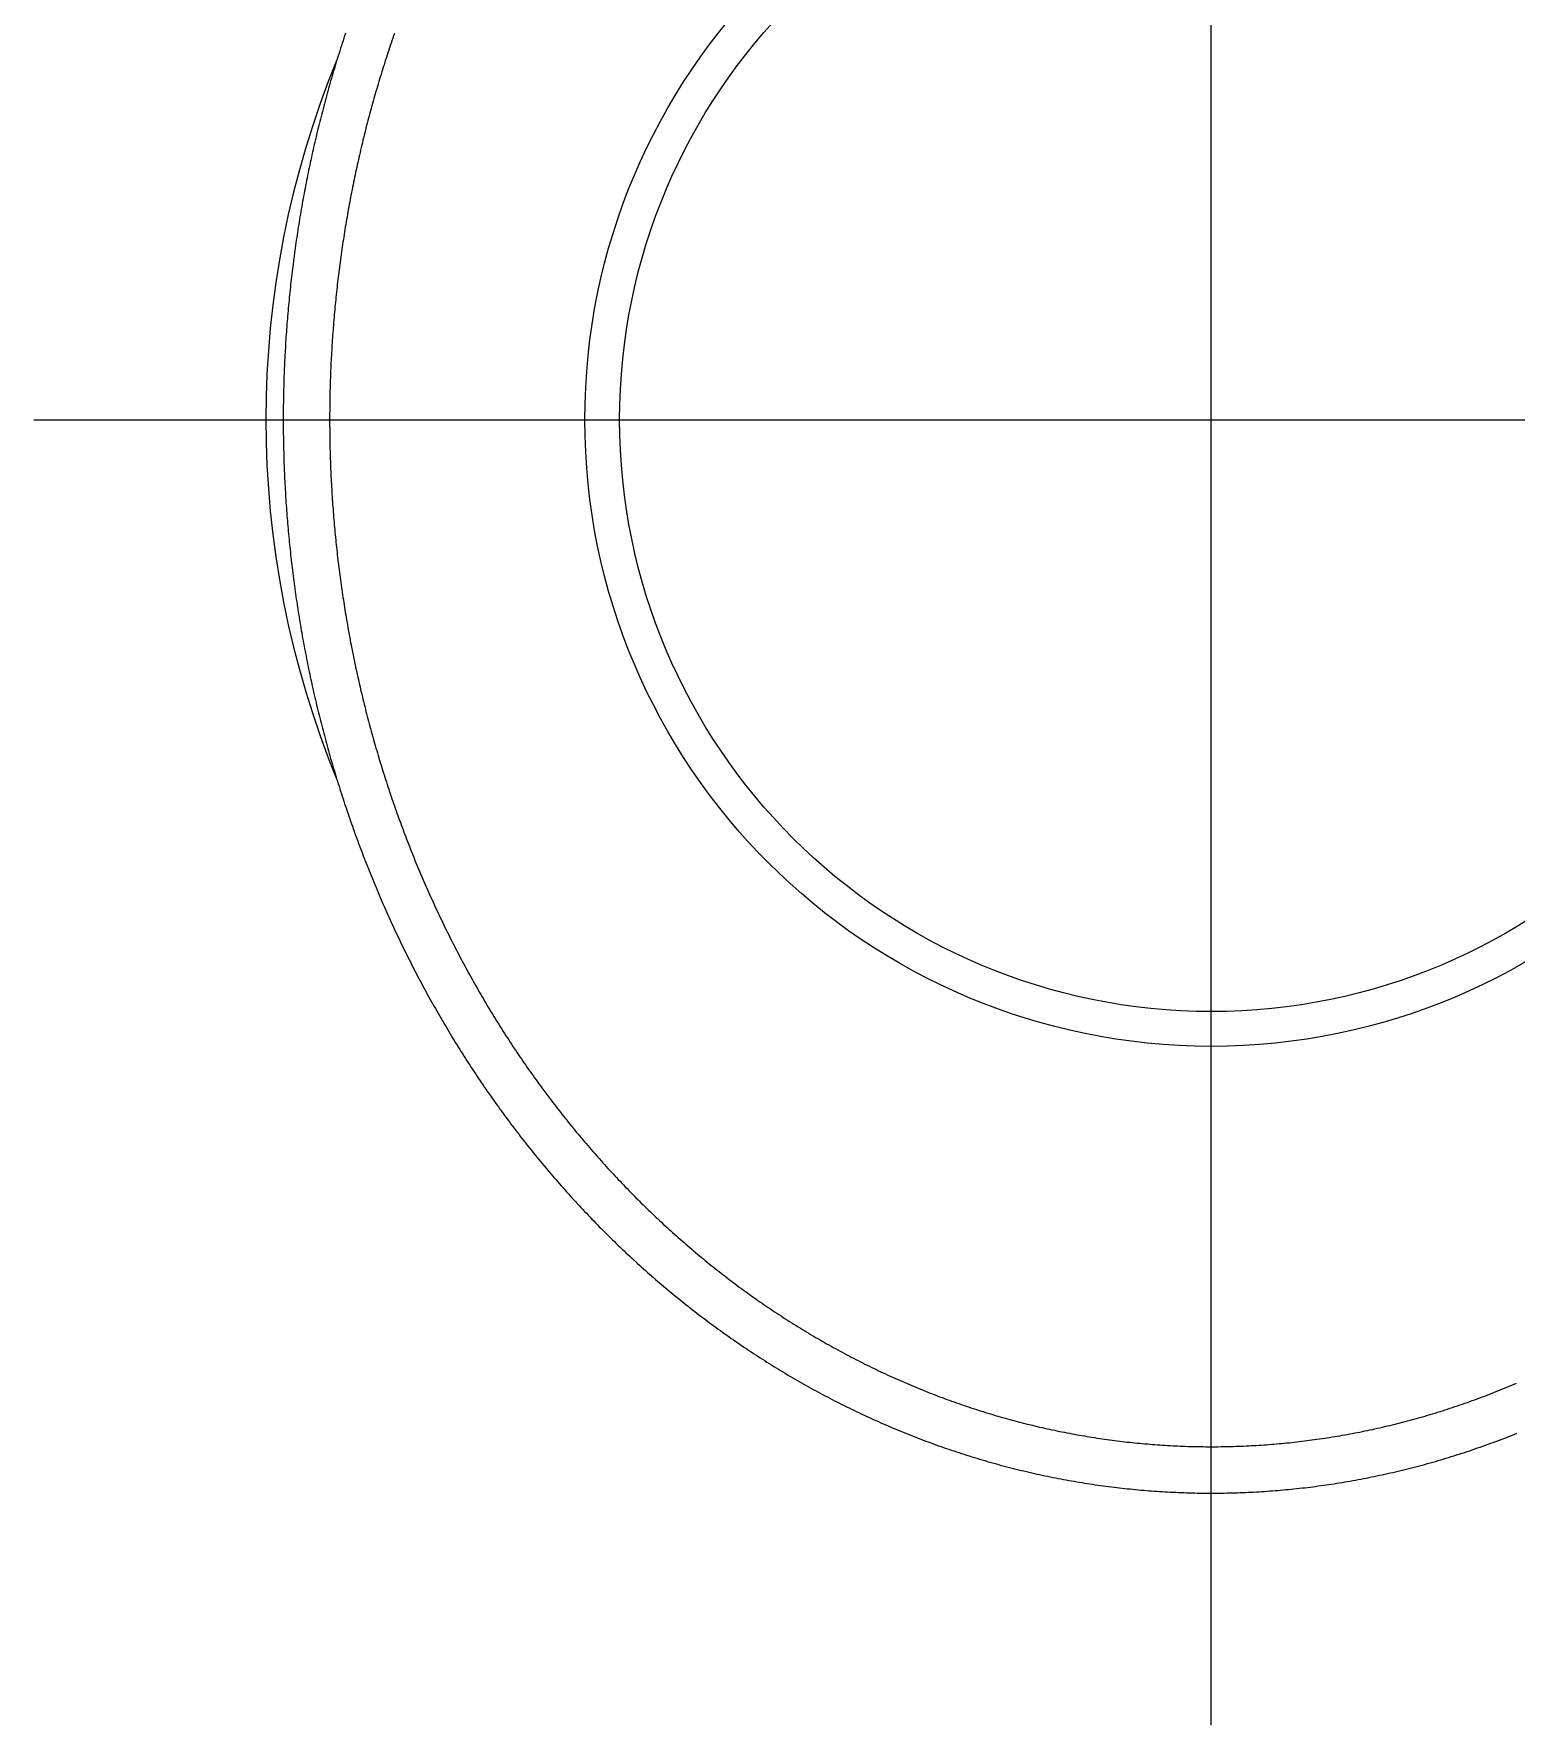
# Model space of a CAD drawing. Extents: x -34 to 19, y -49 to 62.
# Drawn here: x -18.65 to -5.87, y 37.21 to 51.78 of the extents above; entities that cross this region are included whole.
import ezdxf

# ---------------------------------------------------------------- set-up
doc = ezdxf.new("R2010")
doc.units = 0
doc.linetypes.add('CENTER', pattern=[50.8, 31.75, -6.35, 6.35, -6.35])
doc.layers.get('0').update_dxf_attribs({"linetype": 'CONTINUOUS'})
doc.layers.add('CENTER', color=1, linetype='CENTER')

msp = doc.modelspace()

# ---------------------------------------------------------------- linework, layer by layer
at = {"color": 7}
for points in [[(-15.9633, 51.7902, 0), (-15.9705, 51.7686, 0), (-15.9776, 51.7471, 0), (-15.9847, 51.7255, 0), (-15.9917, 51.704, 0), (-15.9987, 51.6824, 0), (-16.0056, 51.6608, 0), (-16.0125, 51.6391, 0), (-16.0193, 51.6175, 0), (-16.0261, 51.5959, 0), (-16.0328, 51.5742, 0), (-16.0395, 51.5525, 0), (-16.0461, 51.5308, 0), (-16.0527, 51.5091, 0), (-16.0592, 51.4874, 0), (-16.0657, 51.4657, 0), (-16.0721, 51.4439, 0), (-16.0785, 51.4222, 0), (-16.0849, 51.4004, 0), (-16.0912, 51.3786, 0), (-16.0974, 51.3568, 0), (-16.1036, 51.335, 0), (-16.1098, 51.3132, 0), (-16.1159, 51.2913, 0), (-16.1219, 51.2695, 0), (-16.1279, 51.2476, 0), (-16.1339, 51.2257, 0), (-16.1398, 51.2038, 0), (-16.1456, 51.1819, 0), (-16.1514, 51.16, 0), (-16.1572, 51.1381, 0), (-16.1629, 51.1162, 0), (-16.1686, 51.0942, 0), (-16.1742, 51.0723, 0), (-16.1798, 51.0503, 0), (-16.1853, 51.0283, 0), (-16.1908, 51.0063, 0), (-16.1962, 50.9843, 0), (-16.2016, 50.9623, 0), (-16.2069, 50.9402, 0), (-16.2122, 50.9182, 0), (-16.2174, 50.8961, 0), (-16.2226, 50.8741, 0), (-16.2277, 50.852, 0), (-16.2328, 50.8299, 0), (-16.2379, 50.8078, 0), (-16.2429, 50.7857, 0), (-16.2478, 50.7636, 0), (-16.2527, 50.7415, 0), (-16.2576, 50.7193, 0), (-16.2624, 50.6972, 0), (-16.2671, 50.675, 0), (-16.2718, 50.6528, 0), (-16.2765, 50.6307, 0), (-16.2811, 50.6085, 0), (-16.2857, 50.5863, 0), (-16.2902, 50.5641, 0), (-16.2946, 50.5418, 0), (-16.299, 50.5196, 0), (-16.3034, 50.4974, 0), (-16.3077, 50.4751, 0), (-16.312, 50.4529, 0), (-16.3162, 50.4306, 0), (-16.3204, 50.4083, 0), (-16.3245, 50.3861, 0), (-16.3286, 50.3638, 0), (-16.3326, 50.3415, 0), (-16.3366, 50.3192, 0), (-16.3406, 50.2968, 0), (-16.3445, 50.2745, 0), (-16.3483, 50.2522, 0), (-16.3521, 50.2299, 0), (-16.3558, 50.2075, 0), (-16.3595, 50.1851, 0), (-16.3632, 50.1628, 0), (-16.3668, 50.1404, 0), (-16.3703, 50.118, 0), (-16.3738, 50.0956, 0), (-16.3773, 50.0733, 0), (-16.3807, 50.0509, 0), (-16.3841, 50.0284, 0), (-16.3874, 50.006, 0), (-16.3906, 49.9836, 0), (-16.3939, 49.9612, 0), (-16.397, 49.9387, 0), (-16.4001, 49.9163, 0), (-16.4032, 49.8938, 0), (-16.4062, 49.8714, 0), (-16.4092, 49.8489, 0), (-16.4121, 49.8265, 0), (-16.415, 49.804, 0), (-16.4179, 49.7815, 0), (-16.4206, 49.759, 0), (-16.4234, 49.7365, 0), (-16.4261, 49.714, 0), (-16.4287, 49.6915, 0), (-16.4313, 49.669, 0), (-16.4338, 49.6465, 0), (-16.4363, 49.624, 0), (-16.4388, 49.6014, 0), (-16.4412, 49.5789, 0), (-16.4435, 49.5564, 0), (-16.4458, 49.5338, 0), (-16.4481, 49.5113, 0), (-16.4503, 49.4887, 0), (-16.4525, 49.4662, 0), (-16.4546, 49.4436, 0), (-16.4566, 49.4211, 0), (-16.4587, 49.3985, 0), (-16.4606, 49.3759, 0), (-16.4626, 49.3533, 0), (-16.4644, 49.3308, 0), (-16.4662, 49.3082, 0), (-16.468, 49.2856, 0), (-16.4698, 49.263, 0), (-16.4714, 49.2404, 0), (-16.4731, 49.2178, 0), (-16.4746, 49.1952, 0), (-16.4762, 49.1726, 0), (-16.4777, 49.15, 0), (-16.4791, 49.1274, 0), (-16.4805, 49.1047, 0), (-16.4818, 49.0821, 0), (-16.4831, 49.0595, 0), (-16.4844, 49.0369, 0), (-16.4856, 49.0143, 0), (-16.4867, 48.9916, 0), (-16.4878, 48.969, 0), (-16.4889, 48.9464, 0), (-16.4899, 48.9237, 0), (-16.4909, 48.9011, 0), (-16.4918, 48.8784, 0), (-16.4926, 48.8558, 0), (-16.4935, 48.8332, 0), (-16.4942, 48.8105, 0), (-16.495, 48.7879, 0), (-16.4956, 48.7652, 0), (-16.4962, 48.7426, 0), (-16.4968, 48.7199, 0), (-16.4974, 48.6973, 0), (-16.4978, 48.6746, 0), (-16.4983, 48.652, 0), (-16.4986, 48.6293, 0), (-16.499, 48.6066, 0), (-16.4993, 48.584, 0), (-16.4995, 48.5613, 0), (-16.4997, 48.5387, 0), (-16.4999, 48.516, 0), (-16.4999, 48.4934, 0), (-16.5, 48.4707, 0), (-16.5, 48.448, 0), (-16.4999, 48.4254, 0), (-16.4998, 48.4027, 0), (-16.4997, 48.3801, 0), (-16.4995, 48.3574, 0), (-16.4993, 48.3347, 0), (-16.499, 48.3121, 0), (-16.4986, 48.2894, 0), (-16.4983, 48.2668, 0), (-16.4978, 48.2441, 0), (-16.4974, 48.2215, 0), (-16.4968, 48.1988, 0), (-16.4962, 48.1762, 0), (-16.4956, 48.1535, 0), (-16.495, 48.1309, 0), (-16.4942, 48.1082, 0), (-16.4935, 48.0856, 0), (-16.4926, 48.0629, 0), (-16.4918, 48.0403, 0), (-16.4909, 48.0176, 0), (-16.4899, 47.995, 0), (-16.4889, 47.9724, 0), (-16.4878, 47.9497, 0), (-16.4867, 47.9271, 0), (-16.4856, 47.9045, 0), (-16.4844, 47.8818, 0), (-16.4831, 47.8592, 0), (-16.4818, 47.8366, 0), (-16.4805, 47.814, 0), (-16.4791, 47.7914, 0), (-16.4777, 47.7687, 0), (-16.4762, 47.7461, 0), (-16.4746, 47.7235, 0), (-16.4731, 47.7009, 0), (-16.4714, 47.6783, 0), (-16.4698, 47.6557, 0), (-16.468, 47.6331, 0), (-16.4662, 47.6106, 0), (-16.4644, 47.588, 0), (-16.4626, 47.5654, 0), (-16.4606, 47.5428, 0), (-16.4587, 47.5202, 0), (-16.4566, 47.4977, 0), (-16.4546, 47.4751, 0), (-16.4525, 47.4525, 0), (-16.4503, 47.43, 0), (-16.4481, 47.4074, 0), (-16.4458, 47.3849, 0), (-16.4435, 47.3623, 0), (-16.4412, 47.3398, 0), (-16.4388, 47.3173, 0), (-16.4363, 47.2948, 0), (-16.4338, 47.2722, 0), (-16.4313, 47.2497, 0), (-16.4287, 47.2272, 0), (-16.4261, 47.2047, 0), (-16.4234, 47.1822, 0), (-16.4206, 47.1597, 0), (-16.4179, 47.1372, 0), (-16.415, 47.1147, 0), (-16.4121, 47.0923, 0), (-16.4092, 47.0698, 0), (-16.4062, 47.0473, 0), (-16.4032, 47.0249, 0), (-16.4001, 47.0024, 0), (-16.397, 46.98, 0), (-16.3939, 46.9576, 0), (-16.3906, 46.9351, 0), (-16.3874, 46.9127, 0), (-16.3841, 46.8903, 0), (-16.3807, 46.8679, 0), (-16.3773, 46.8455, 0), (-16.3738, 46.8231, 0), (-16.3703, 46.8007, 0), (-16.3668, 46.7783, 0), (-16.3632, 46.7559, 0), (-16.3595, 46.7336, 0), (-16.3558, 46.7112, 0), (-16.3521, 46.6889, 0), (-16.3483, 46.6665, 0), (-16.3445, 46.6442, 0), (-16.3406, 46.6219, 0), (-16.3366, 46.5996, 0), (-16.3326, 46.5773, 0), (-16.3286, 46.555, 0), (-16.3245, 46.5327, 0), (-16.3204, 46.5104, 0), (-16.3162, 46.4881, 0), (-16.312, 46.4658, 0), (-16.3077, 46.4436, 0), (-16.3034, 46.4213, 0), (-16.299, 46.3991, 0), (-16.2946, 46.3769, 0), (-16.2902, 46.3547, 0), (-16.2856, 46.3325, 0), (-16.2811, 46.3103, 0), (-16.2765, 46.2881, 0), (-16.2718, 46.2659, 0), (-16.2671, 46.2437, 0), (-16.2624, 46.2216, 0), (-16.2576, 46.1994, 0), (-16.2527, 46.1773, 0), (-16.2478, 46.1551, 0), (-16.2429, 46.133, 0), (-16.2379, 46.1109, 0), (-16.2328, 46.0888, 0), (-16.2277, 46.0667, 0), (-16.2226, 46.0447, 0), (-16.2174, 46.0226, 0), (-16.2122, 46.0005, 0), (-16.2069, 45.9785, 0), (-16.2016, 45.9565, 0), (-16.1962, 45.9344, 0), (-16.1908, 45.9124, 0), (-16.1853, 45.8904, 0), (-16.1798, 45.8684, 0), (-16.1742, 45.8465, 0), (-16.1686, 45.8245, 0), (-16.1629, 45.8026, 0), (-16.1572, 45.7806, 0), (-16.1514, 45.7587, 0), (-16.1456, 45.7368, 0), (-16.1398, 45.7149, 0), (-16.1339, 45.693, 0), (-16.1279, 45.6711, 0), (-16.1219, 45.6492, 0), (-16.1159, 45.6274, 0), (-16.1098, 45.6056, 0), (-16.1036, 45.5837, 0), (-16.0974, 45.5619, 0), (-16.0912, 45.5401, 0), (-16.0849, 45.5183, 0), (-16.0785, 45.4966, 0), (-16.0721, 45.4748, 0), (-16.0657, 45.4531, 0), (-16.0592, 45.4313, 0), (-16.0527, 45.4096, 0), (-16.0461, 45.3879, 0), (-16.0395, 45.3662, 0), (-16.0328, 45.3445, 0), (-16.0261, 45.3229, 0), (-16.0193, 45.3012, 0), (-16.0125, 45.2796, 0), (-16.0056, 45.258, 0), (-15.9987, 45.2364, 0), (-15.9917, 45.2148, 0), (-15.9847, 45.1932, 0), (-15.9776, 45.1716, 0), (-15.9705, 45.1501, 0), (-15.9633, 45.1286, 0), (-15.9561, 45.107, 0), (-15.9489, 45.0855, 0), (-15.9416, 45.0641, 0), (-15.9342, 45.0426, 0), (-15.9268, 45.0211, 0), (-15.9194, 44.9997, 0), (-15.9119, 44.9783, 0), (-15.9043, 44.9569, 0), (-15.8967, 44.9355, 0), (-15.8891, 44.9141, 0), (-15.8814, 44.8927, 0), (-15.8736, 44.8714, 0), (-15.8659, 44.8501, 0), (-15.858, 44.8287, 0), (-15.8501, 44.8074, 0), (-15.8422, 44.7862, 0), (-15.8342, 44.7649, 0), (-15.8262, 44.7437, 0), (-15.8181, 44.7224, 0), (-15.81, 44.7012, 0), (-15.8018, 44.68, 0), (-15.7936, 44.6588, 0), (-15.7853, 44.6377, 0), (-15.777, 44.6165, 0), (-15.7686, 44.5954, 0), (-15.7602, 44.5743, 0), (-15.7517, 44.5532, 0), (-15.7432, 44.5321, 0), (-15.7346, 44.5111, 0), (-15.726, 44.4901, 0), (-15.7173, 44.469, 0), (-15.7086, 44.448, 0), (-15.6999, 44.427, 0), (-15.6911, 44.4061, 0), (-15.6822, 44.3851, 0), (-15.6733, 44.3642, 0), (-15.6643, 44.3433, 0), (-15.6553, 44.3224, 0), (-15.6463, 44.3016, 0), (-15.6372, 44.2807, 0), (-15.628, 44.2599, 0), (-15.6188, 44.2391, 0), (-15.6096, 44.2183, 0), (-15.6003, 44.1975, 0), (-15.5909, 44.1768, 0), (-15.5815, 44.156, 0), (-15.5721, 44.1353, 0), (-15.5626, 44.1146, 0), (-15.5531, 44.094, 0), (-15.5435, 44.0733, 0), (-15.5338, 44.0527, 0), (-15.5242, 44.0321, 0), (-15.5144, 44.0115, 0), (-15.5046, 43.9909, 0), (-15.4948, 43.9704, 0), (-15.4849, 43.9498, 0), (-15.475, 43.9293, 0), (-15.465, 43.9089, 0), (-15.455, 43.8884, 0), (-15.4449, 43.868, 0), (-15.4348, 43.8475, 0), (-15.4246, 43.8272, 0), (-15.4144, 43.8068, 0), (-15.4041, 43.7864, 0), (-15.3938, 43.7661, 0), (-15.3834, 43.7458, 0), (-15.373, 43.7255, 0), (-15.3625, 43.7053, 0), (-15.352, 43.685, 0), (-15.3414, 43.6648, 0), (-15.3308, 43.6446, 0), (-15.3202, 43.6244, 0), (-15.3095, 43.6043, 0), (-15.2987, 43.5842, 0), (-15.2879, 43.5641, 0), (-15.277, 43.544, 0), (-15.2661, 43.524, 0), (-15.2552, 43.5039, 0), (-15.2441, 43.4839, 0), (-15.2331, 43.464, 0), (-15.222, 43.444, 0), (-15.2108, 43.4241, 0), (-15.1996, 43.4042, 0), (-15.1884, 43.3843, 0), (-15.1771, 43.3644, 0), (-15.1657, 43.3446, 0), (-15.1543, 43.3248, 0), (-15.1429, 43.305, 0), (-15.1314, 43.2853, 0), (-15.1198, 43.2656, 0), (-15.1083, 43.2459, 0), (-15.0966, 43.2262, 0), (-15.0849, 43.2065, 0), (-15.0732, 43.1869, 0), (-15.0614, 43.1673, 0), (-15.0496, 43.1478, 0), (-15.0377, 43.1282, 0), (-15.0258, 43.1087, 0), (-15.0138, 43.0893, 0), (-15.0017, 43.0698, 0), (-14.9897, 43.0504, 0), (-14.9776, 43.031, 0), (-14.9654, 43.0116, 0), (-14.9532, 42.9923, 0), (-14.9409, 42.973, 0), (-14.9286, 42.9537, 0), (-14.9162, 42.9345, 0), (-14.9038, 42.9153, 0), (-14.8913, 42.8961, 0), (-14.8788, 42.8769, 0), (-14.8663, 42.8578, 0), (-14.8537, 42.8387, 0), (-14.841, 42.8196, 0), (-14.8283, 42.8006, 0), (-14.8156, 42.7816, 0), (-14.8028, 42.7626, 0), (-14.79, 42.7437, 0), (-14.7771, 42.7248, 0), (-14.7641, 42.7059, 0), (-14.7511, 42.6871, 0), (-14.7381, 42.6682, 0), (-14.725, 42.6495, 0), (-14.7119, 42.6307, 0), (-14.6987, 42.612, 0), (-14.6855, 42.5933, 0), (-14.6723, 42.5746, 0), (-14.6589, 42.556, 0), (-14.6456, 42.5374, 0), (-14.6322, 42.5189, 0), (-14.6187, 42.5004, 0), (-14.6052, 42.4819, 0), (-14.5917, 42.4634, 0), (-14.5781, 42.445, 0), (-14.5644, 42.4266, 0), (-14.5507, 42.4083, 0), (-14.537, 42.39, 0), (-14.5232, 42.3717, 0), (-14.5094, 42.3534, 0), (-14.4955, 42.3352, 0), (-14.4816, 42.317, 0), (-14.4676, 42.2989, 0), (-14.4536, 42.2808, 0), (-14.4396, 42.2627, 0), (-14.4254, 42.2447, 0), (-14.4113, 42.2267, 0), (-14.3971, 42.2087, 0), (-14.3828, 42.1908, 0), (-14.3685, 42.1729, 0), (-14.3542, 42.1551, 0), (-14.3398, 42.1373, 0), (-14.3254, 42.1195, 0), (-14.3109, 42.1017, 0), (-14.2964, 42.084, 0), (-14.2818, 42.0664, 0), (-14.2672, 42.0487, 0), (-14.2525, 42.0312, 0), (-14.2378, 42.0136, 0), (-14.2231, 41.9961, 0), (-14.2083, 41.9786, 0), (-14.1934, 41.9612, 0), (-14.1785, 41.9438, 0), (-14.1636, 41.9264, 0), (-14.1486, 41.9091, 0), (-14.1336, 41.8918, 0), (-14.1185, 41.8746, 0), (-14.1034, 41.8574, 0), (-14.0882, 41.8402, 0), (-14.073, 41.8231, 0), (-14.0577, 41.806, 0), (-14.0424, 41.789, 0), (-14.0271, 41.772, 0), (-14.0117, 41.755, 0), (-13.9963, 41.7381, 0), (-13.9808, 41.7212, 0), (-13.9653, 41.7044, 0), (-13.9497, 41.6876, 0), (-13.9341, 41.6708, 0), (-13.9184, 41.6541, 0), (-13.9027, 41.6374, 0), (-13.887, 41.6208, 0), (-13.8712, 41.6042, 0), (-13.8553, 41.5876, 0), (-13.8394, 41.5711, 0), (-13.8235, 41.5547, 0), (-13.8075, 41.5382, 0), (-13.7915, 41.5219, 0), (-13.7754, 41.5055, 0), (-13.7593, 41.4892, 0), (-13.7432, 41.473, 0), (-13.727, 41.4568, 0), (-13.7107, 41.4406, 0), (-13.6945, 41.4245, 0), (-13.6781, 41.4084, 0), (-13.6618, 41.3924, 0), (-13.6453, 41.3764, 0), (-13.6289, 41.3605, 0), (-13.6124, 41.3446, 0), (-13.5958, 41.3287, 0), (-13.5792, 41.3129, 0), (-13.5626, 41.2971, 0), (-13.5459, 41.2814, 0), (-13.5292, 41.2657, 0), (-13.5124, 41.2501, 0), (-13.4956, 41.2345, 0), (-13.4787, 41.219, 0), (-13.4618, 41.2035, 0), (-13.4449, 41.188, 0), (-13.4279, 41.1726, 0), (-13.4109, 41.1573, 0), (-13.3938, 41.142, 0), (-13.3767, 41.1267, 0), (-13.3595, 41.1115, 0), (-13.3423, 41.0963, 0), (-13.3251, 41.0812, 0), (-13.3078, 41.0661, 0), (-13.2904, 41.0511, 0), (-13.2731, 41.0361, 0), (-13.2556, 41.0212, 0), (-13.2382, 41.0063, 0), (-13.2207, 40.9915, 0), (-13.2031, 40.9767, 0), (-13.1855, 40.9619, 0), (-13.1679, 40.9472, 0), (-13.1502, 40.9326, 0), (-13.1325, 40.918, 0), (-13.1147, 40.9035, 0), (-13.0969, 40.889, 0), (-13.0791, 40.8745, 0), (-13.0612, 40.8601, 0), (-13.0433, 40.8458, 0), (-13.0253, 40.8315, 0), (-13.0072, 40.8172, 0), (-12.9892, 40.803, 0), (-12.9711, 40.7888, 0), (-12.9529, 40.7747, 0), (-12.9347, 40.7607, 0), (-12.9165, 40.7467, 0), (-12.8982, 40.7327, 0), (-12.8799, 40.7188, 0), (-12.8615, 40.705, 0), (-12.8431, 40.6912, 0), (-12.8246, 40.6774, 0), (-12.8061, 40.6637, 0), (-12.7876, 40.6501, 0), (-12.769, 40.6365, 0), (-12.7504, 40.6229, 0), (-12.7318, 40.6095, 0), (-12.713, 40.596, 0), (-12.6943, 40.5826, 0), (-12.6755, 40.5693, 0), (-12.6567, 40.556, 0), (-12.6378, 40.5428, 0), (-12.6189, 40.5296, 0), (-12.6, 40.5165, 0), (-12.581, 40.5034, 0), (-12.5619, 40.4904, 0), (-12.5428, 40.4775, 0), (-12.5237, 40.4646, 0), (-12.5046, 40.4517, 0), (-12.4854, 40.4389, 0), (-12.4661, 40.4262, 0), (-12.4469, 40.4135, 0), (-12.4275, 40.4009, 0), (-12.4082, 40.3883, 0), (-12.3888, 40.3758, 0), (-12.3693, 40.3633, 0), (-12.3499, 40.3509, 0), (-12.3303, 40.3385, 0), (-12.3108, 40.3263, 0), (-12.2912, 40.314, 0), (-12.2715, 40.3018, 0), (-12.2519, 40.2897, 0), (-12.2321, 40.2776, 0), (-12.2124, 40.2656, 0), (-12.1926, 40.2537, 0), (-12.1728, 40.2418, 0), (-12.1529, 40.23, 0), (-12.133, 40.2182, 0), (-12.113, 40.2065, 0), (-12.093, 40.1948, 0), (-12.073, 40.1832, 0), (-12.0529, 40.1717, 0), (-12.0328, 40.1602, 0), (-12.0127, 40.1487, 0), (-11.9925, 40.1374, 0), (-11.9723, 40.1261, 0), (-11.952, 40.1148, 0), (-11.9317, 40.1036, 0), (-11.9114, 40.0925, 0), (-11.891, 40.0814, 0), (-11.8706, 40.0704, 0), (-11.8501, 40.0595, 0), (-11.8296, 40.0486, 0), (-11.8091, 40.0378, 0), (-11.7886, 40.027, 0), (-11.768, 40.0163, 0), (-11.7473, 40.0057, 0), (-11.7267, 39.9951, 0), (-11.706, 39.9846, 0), (-11.6852, 39.9742, 0), (-11.6645, 39.9638, 0), (-11.6437, 39.9535, 0), (-11.6228, 39.9432, 0), (-11.6019, 39.933, 0), (-11.581, 39.9229, 0), (-11.5601, 39.9129, 0), (-11.5391, 39.9029, 0), (-11.5181, 39.8929, 0), (-11.4971, 39.8831, 0), (-11.476, 39.8733, 0), (-11.4549, 39.8635, 0), (-11.4338, 39.8539, 0), (-11.4126, 39.8443, 0), (-11.3914, 39.8347, 0), (-11.3702, 39.8252, 0), (-11.3489, 39.8158, 0), (-11.3276, 39.8065, 0), (-11.3063, 39.7972, 0), (-11.2849, 39.788, 0), (-11.2635, 39.7789, 0), (-11.2421, 39.7698, 0), (-11.2207, 39.7608, 0), (-11.1992, 39.7519, 0), (-11.1777, 39.743, 0), (-11.1562, 39.7342, 0), (-11.1346, 39.7254, 0), (-11.113, 39.7168, 0), (-11.0914, 39.7082, 0), (-11.0698, 39.6996, 0), (-11.0481, 39.6912, 0), (-11.0264, 39.6828, 0), (-11.0047, 39.6745, 0), (-10.9829, 39.6662, 0), (-10.9611, 39.658, 0), (-10.9393, 39.6499, 0), (-10.9175, 39.6419, 0), (-10.8956, 39.6339, 0), (-10.8737, 39.626, 0), (-10.8518, 39.6181, 0), (-10.8299, 39.6104, 0), (-10.8079, 39.6027, 0), (-10.7859, 39.5951, 0), (-10.7639, 39.5875, 0), (-10.7419, 39.58, 0), (-10.7198, 39.5726, 0), (-10.6977, 39.5653, 0), (-10.6756, 39.558, 0), (-10.6535, 39.5508, 0), (-10.6313, 39.5437, 0), (-10.6091, 39.5366, 0), (-10.5869, 39.5297, 0), (-10.5647, 39.5227, 0), (-10.5425, 39.5159, 0), (-10.5202, 39.5092, 0), (-10.4979, 39.5025, 0), (-10.4756, 39.4959, 0), (-10.4533, 39.4893, 0), (-10.4309, 39.4828, 0), (-10.4085, 39.4765, 0), (-10.3861, 39.4701, 0), (-10.3637, 39.4639, 0), (-10.3413, 39.4577, 0), (-10.3188, 39.4516, 0), (-10.2964, 39.4456, 0), (-10.2739, 39.4396, 0), (-10.2514, 39.4338, 0), (-10.2288, 39.428, 0), (-10.2063, 39.4222, 0), (-10.1837, 39.4166, 0), (-10.1611, 39.411, 0), (-10.1385, 39.4055, 0), (-10.1159, 39.4001, 0), (-10.0933, 39.3947, 0), (-10.0707, 39.3894, 0), (-10.048, 39.3842, 0), (-10.0253, 39.3791, 0), (-10.0026, 39.374, 0), (-9.97989, 39.3691, 0), (-9.95717, 39.3642, 0), (-9.93442, 39.3593, 0), (-9.91167, 39.3546, 0), (-9.88889, 39.3499, 0), (-9.86611, 39.3453, 0), (-9.84331, 39.3408, 0), (-9.82049, 39.3363, 0), (-9.79767, 39.3319, 0), (-9.77483, 39.3276, 0), (-9.75197, 39.3234, 0), (-9.72911, 39.3192, 0), (-9.70623, 39.3152, 0), (-9.68334, 39.3112, 0), (-9.66044, 39.3073, 0), (-9.63752, 39.3034, 0), (-9.6146, 39.2996, 0), (-9.59166, 39.2959, 0), (-9.56871, 39.2923, 0), (-9.54576, 39.2888, 0), (-9.52279, 39.2853, 0), (-9.49981, 39.2819, 0), (-9.47682, 39.2786, 0), (-9.45383, 39.2754, 0), (-9.43082, 39.2722, 0), (-9.4078, 39.2691, 0), (-9.38478, 39.2661, 0), (-9.36175, 39.2632, 0), (-9.33871, 39.2604, 0), (-9.31566, 39.2576, 0), (-9.2926, 39.2549, 0), (-9.26954, 39.2523, 0), (-9.24647, 39.2497, 0), (-9.22339, 39.2473, 0), (-9.20031, 39.2449, 0), (-9.17721, 39.2426, 0), (-9.15412, 39.2403, 0), (-9.13101, 39.2382, 0), (-9.10791, 39.2361, 0), (-9.08479, 39.2341, 0), (-9.06167, 39.2322, 0), (-9.03855, 39.2303, 0), (-9.01542, 39.2286, 0), (-8.99229, 39.2269, 0), (-8.96916, 39.2253, 0), (-8.94602, 39.2237, 0), (-8.92288, 39.2223, 0), (-8.89974, 39.2209, 0), (-8.87659, 39.2196, 0), (-8.85344, 39.2184, 0), (-8.83029, 39.2172, 0), (-8.80713, 39.2162, 0), (-8.78397, 39.2152, 0), (-8.76081, 39.2143, 0), (-8.73765, 39.2134, 0), (-8.71448, 39.2127, 0), (-8.69131, 39.212, 0), (-8.66814, 39.2114, 0), (-8.64497, 39.2109, 0), (-8.6218, 39.2104, 0), (-8.59862, 39.2101, 0), (-8.57545, 39.2098, 0), (-8.55227, 39.2096, 0), (-8.52909, 39.2094, 0), (-8.50591, 39.2094, 0), (-8.48273, 39.2094, 0), (-8.45955, 39.2095, 0), (-8.43637, 39.2097, 0), (-8.41319, 39.2099, 0), (-8.39001, 39.2102, 0), (-8.36682, 39.2106, 0), (-8.34364, 39.2111, 0), (-8.32046, 39.2117, 0), (-8.29728, 39.2123, 0), (-8.27409, 39.213, 0), (-8.25091, 39.2138, 0), (-8.22773, 39.2147, 0), (-8.20455, 39.2157, 0), (-8.18138, 39.2167, 0), (-8.1582, 39.2178, 0), (-8.13502, 39.219, 0), (-8.11185, 39.2203, 0), (-8.08867, 39.2216, 0), (-8.0655, 39.223, 0), (-8.04233, 39.2245, 0), (-8.01916, 39.2261, 0), (-7.996, 39.2277, 0), (-7.97283, 39.2295, 0), (-7.94967, 39.2313, 0), (-7.92651, 39.2332, 0), (-7.90336, 39.2351, 0), (-7.8802, 39.2372, 0), (-7.85705, 39.2393, 0), (-7.8339, 39.2415, 0), (-7.81076, 39.2438, 0), (-7.78762, 39.2461, 0), (-7.76448, 39.2485, 0), (-7.74134, 39.251, 0), (-7.71821, 39.2536, 0), (-7.69509, 39.2563, 0), (-7.67196, 39.259, 0), (-7.64884, 39.2619, 0), (-7.62573, 39.2648, 0), (-7.60261, 39.2677, 0), (-7.5795, 39.2708, 0), (-7.5564, 39.2739, 0), (-7.5333, 39.2771, 0), (-7.5102, 39.2804, 0), (-7.48711, 39.2838, 0), (-7.46402, 39.2872, 0), (-7.44093, 39.2908, 0), (-7.41785, 39.2944, 0), (-7.39478, 39.2981, 0), (-7.37171, 39.3018, 0), (-7.34865, 39.3057, 0), (-7.32559, 39.3096, 0), (-7.30253, 39.3136, 0), (-7.27948, 39.3176, 0), (-7.25644, 39.3218, 0), (-7.2334, 39.326, 0), (-7.21037, 39.3303, 0), (-7.18734, 39.3347, 0), (-7.16432, 39.3392, 0), (-7.14131, 39.3437, 0), (-7.1183, 39.3484, 0), (-7.0953, 39.3531, 0), (-7.0723, 39.3578, 0), (-7.04932, 39.3627, 0), (-7.02634, 39.3676, 0), (-7.00336, 39.3727, 0), (-6.98039, 39.3778, 0), (-6.95744, 39.3829, 0), (-6.93448, 39.3882, 0), (-6.91154, 39.3935, 0), (-6.8886, 39.3989, 0), (-6.86567, 39.4044, 0), (-6.84275, 39.41, 0), (-6.81984, 39.4157, 0), (-6.79693, 39.4214, 0), (-6.77404, 39.4272, 0), (-6.75115, 39.4331, 0), (-6.72827, 39.439, 0), (-6.7054, 39.4451, 0), (-6.68254, 39.4512, 0), (-6.65969, 39.4574, 0), (-6.63684, 39.4637, 0), (-6.61401, 39.4701, 0), (-6.59118, 39.4765, 0), (-6.56837, 39.483, 0), (-6.54556, 39.4896, 0), (-6.52277, 39.4963, 0), (-6.49998, 39.5031, 0), (-6.4772, 39.5099, 0), (-6.45444, 39.5169, 0), (-6.43168, 39.5239, 0), (-6.40894, 39.5309, 0), (-6.3862, 39.5381, 0), (-6.36348, 39.5453, 0), (-6.34077, 39.5527, 0), (-6.31807, 39.5601, 0), (-6.29538, 39.5675, 0), (-6.2727, 39.5751, 0), (-6.25003, 39.5827, 0), (-6.22737, 39.5905, 0), (-6.20473, 39.5983, 0), (-6.1821, 39.6061, 0), (-6.15948, 39.6141, 0), (-6.13687, 39.6221, 0), (-6.11427, 39.6303, 0), (-6.09169, 39.6385, 0), (-6.06912, 39.6467, 0), (-6.04656, 39.6551, 0), (-6.02402, 39.6635, 0), (-6.00149, 39.6721, 0), (-5.97898, 39.6807, 0), (-5.95647, 39.6893, 0), (-5.93398, 39.6981, 0), (-5.91151, 39.7069, 0), (-5.88905, 39.7159, 0), (-5.86661, 39.7249, 0)], [(-15.5417, 51.7873, 0), (-15.5488, 51.7667, 0), (-15.556, 51.7461, 0), (-15.563, 51.7255, 0), (-15.57, 51.7048, 0), (-15.577, 51.6842, 0), (-15.5839, 51.6635, 0), (-15.5908, 51.6428, 0), (-15.5976, 51.6221, 0), (-15.6044, 51.6014, 0), (-15.6112, 51.5807, 0), (-15.6179, 51.5599, 0), (-15.6245, 51.5392, 0), (-15.6311, 51.5184, 0), (-15.6377, 51.4976, 0), (-15.6442, 51.4768, 0), (-15.6506, 51.456, 0), (-15.6571, 51.4352, 0), (-15.6634, 51.4143, 0), (-15.6698, 51.3935, 0), (-15.676, 51.3726, 0), (-15.6823, 51.3517, 0), (-15.6885, 51.3308, 0), (-15.6946, 51.3099, 0), (-15.7007, 51.289, 0), (-15.7067, 51.268, 0), (-15.7127, 51.2471, 0), (-15.7187, 51.2261, 0), (-15.7246, 51.2051, 0), (-15.7305, 51.1841, 0), (-15.7363, 51.1631, 0), (-15.7421, 51.1421, 0), (-15.7478, 51.1211, 0), (-15.7535, 51.1, 0), (-15.7591, 51.079, 0), (-15.7647, 51.0579, 0), (-15.7702, 51.0368, 0), (-15.7757, 51.0158, 0), (-15.7812, 50.9946, 0), (-15.7866, 50.9735, 0), (-15.7919, 50.9524, 0), (-15.7972, 50.9313, 0), (-15.8025, 50.9101, 0), (-15.8077, 50.889, 0), (-15.8129, 50.8678, 0), (-15.818, 50.8466, 0), (-15.8231, 50.8254, 0), (-15.8281, 50.8042, 0), (-15.8331, 50.783, 0), (-15.8381, 50.7617, 0), (-15.843, 50.7405, 0), (-15.8478, 50.7193, 0), (-15.8526, 50.698, 0), (-15.8574, 50.6767, 0), (-15.8621, 50.6554, 0), (-15.8667, 50.6342, 0), (-15.8714, 50.6129, 0), (-15.8759, 50.5915, 0), (-15.8804, 50.5702, 0), (-15.8849, 50.5489, 0), (-15.8894, 50.5275, 0), (-15.8937, 50.5062, 0), (-15.8981, 50.4848, 0), (-15.9024, 50.4635, 0), (-15.9066, 50.4421, 0), (-15.9108, 50.4207, 0), (-15.915, 50.3993, 0), (-15.9191, 50.3779, 0), (-15.9232, 50.3565, 0), (-15.9272, 50.335, 0), (-15.9312, 50.3136, 0), (-15.9351, 50.2922, 0), (-15.939, 50.2707, 0), (-15.9428, 50.2493, 0), (-15.9466, 50.2278, 0), (-15.9503, 50.2063, 0), (-15.954, 50.1848, 0), (-15.9577, 50.1633, 0), (-15.9613, 50.1418, 0), (-15.9648, 50.1203, 0), (-15.9683, 50.0988, 0), (-15.9718, 50.0773, 0), (-15.9752, 50.0557, 0), (-15.9786, 50.0342, 0), (-15.9819, 50.0127, 0), (-15.9852, 49.9911, 0), (-15.9884, 49.9695, 0), (-15.9916, 49.948, 0), (-15.9948, 49.9264, 0), (-15.9978, 49.9048, 0), (-16.0009, 49.8832, 0), (-16.0039, 49.8616, 0), (-16.0069, 49.84, 0), (-16.0098, 49.8184, 0), (-16.0126, 49.7968, 0), (-16.0154, 49.7752, 0), (-16.0182, 49.7536, 0), (-16.0209, 49.7319, 0), (-16.0236, 49.7103, 0), (-16.0263, 49.6886, 0), (-16.0288, 49.667, 0), (-16.0314, 49.6453, 0), (-16.0339, 49.6237, 0), (-16.0363, 49.602, 0), (-16.0387, 49.5803, 0), (-16.0411, 49.5586, 0), (-16.0434, 49.537, 0), (-16.0457, 49.5153, 0), (-16.0479, 49.4936, 0), (-16.05, 49.4719, 0), (-16.0522, 49.4502, 0), (-16.0542, 49.4285, 0), (-16.0563, 49.4068, 0), (-16.0583, 49.385, 0), (-16.0602, 49.3633, 0), (-16.0621, 49.3416, 0), (-16.064, 49.3199, 0), (-16.0658, 49.2981, 0), (-16.0675, 49.2764, 0), (-16.0692, 49.2547, 0), (-16.0709, 49.2329, 0), (-16.0725, 49.2112, 0), (-16.0741, 49.1894, 0), (-16.0756, 49.1677, 0), (-16.0771, 49.1459, 0), (-16.0785, 49.1241, 0), (-16.0799, 49.1024, 0), (-16.0812, 49.0806, 0), (-16.0825, 49.0588, 0), (-16.0838, 49.0371, 0), (-16.085, 49.0153, 0), (-16.0861, 48.9935, 0), (-16.0872, 48.9717, 0), (-16.0883, 48.9499, 0), (-16.0893, 48.9281, 0), (-16.0903, 48.9064, 0), (-16.0912, 48.8846, 0), (-16.0921, 48.8628, 0), (-16.0929, 48.841, 0), (-16.0937, 48.8192, 0), (-16.0944, 48.7974, 0), (-16.0951, 48.7756, 0), (-16.0958, 48.7538, 0), (-16.0964, 48.732, 0), (-16.0969, 48.7102, 0), (-16.0975, 48.6884, 0), (-16.0979, 48.6666, 0), (-16.0983, 48.6448, 0), (-16.0987, 48.6229, 0), (-16.099, 48.6011, 0), (-16.0993, 48.5793, 0), (-16.0995, 48.5575, 0), (-16.0997, 48.5357, 0), (-16.0999, 48.5139, 0), (-16.0999, 48.4921, 0), (-16.1, 48.4703, 0), (-16.1, 48.4485, 0), (-16.0999, 48.4266, 0), (-16.0999, 48.4048, 0), (-16.0997, 48.383, 0), (-16.0995, 48.3612, 0), (-16.0993, 48.3394, 0), (-16.099, 48.3176, 0), (-16.0987, 48.2958, 0), (-16.0983, 48.274, 0), (-16.0979, 48.2522, 0), (-16.0975, 48.2304, 0), (-16.0969, 48.2086, 0), (-16.0964, 48.1868, 0), (-16.0958, 48.1649, 0), (-16.0951, 48.1431, 0), (-16.0944, 48.1213, 0), (-16.0937, 48.0995, 0), (-16.0929, 48.0778, 0), (-16.0921, 48.056, 0), (-16.0912, 48.0342, 0), (-16.0903, 48.0124, 0), (-16.0893, 47.9906, 0), (-16.0883, 47.9688, 0), (-16.0872, 47.947, 0), (-16.0861, 47.9252, 0), (-16.085, 47.9035, 0), (-16.0838, 47.8817, 0), (-16.0825, 47.8599, 0), (-16.0812, 47.8381, 0), (-16.0799, 47.8164, 0), (-16.0785, 47.7946, 0), (-16.0771, 47.7728, 0), (-16.0756, 47.7511, 0), (-16.0741, 47.7293, 0), (-16.0725, 47.7076, 0), (-16.0709, 47.6858, 0), (-16.0692, 47.6641, 0), (-16.0675, 47.6423, 0), (-16.0658, 47.6206, 0), (-16.064, 47.5989, 0), (-16.0621, 47.5771, 0), (-16.0602, 47.5554, 0), (-16.0583, 47.5337, 0), (-16.0563, 47.512, 0), (-16.0542, 47.4903, 0), (-16.0522, 47.4685, 0), (-16.05, 47.4468, 0), (-16.0479, 47.4251, 0), (-16.0457, 47.4034, 0), (-16.0434, 47.3818, 0), (-16.0411, 47.3601, 0), (-16.0387, 47.3384, 0), (-16.0363, 47.3167, 0), (-16.0339, 47.2951, 0), (-16.0314, 47.2734, 0), (-16.0288, 47.2517, 0), (-16.0263, 47.2301, 0), (-16.0236, 47.2084, 0), (-16.0209, 47.1868, 0), (-16.0182, 47.1652, 0), (-16.0154, 47.1435, 0), (-16.0126, 47.1219, 0), (-16.0098, 47.1003, 0), (-16.0069, 47.0787, 0), (-16.0039, 47.0571, 0), (-16.0009, 47.0355, 0), (-15.9978, 47.0139, 0), (-15.9948, 46.9923, 0), (-15.9916, 46.9707, 0), (-15.9884, 46.9492, 0), (-15.9852, 46.9276, 0), (-15.9819, 46.9061, 0), (-15.9786, 46.8845, 0), (-15.9752, 46.863, 0), (-15.9718, 46.8414, 0), (-15.9683, 46.8199, 0), (-15.9648, 46.7984, 0), (-15.9613, 46.7769, 0), (-15.9577, 46.7554, 0), (-15.954, 46.7339, 0), (-15.9503, 46.7124, 0), (-15.9466, 46.6909, 0), (-15.9428, 46.6695, 0), (-15.939, 46.648, 0), (-15.9351, 46.6266, 0), (-15.9312, 46.6051, 0), (-15.9272, 46.5837, 0), (-15.9232, 46.5623, 0), (-15.9191, 46.5408, 0), (-15.915, 46.5194, 0), (-15.9108, 46.498, 0), (-15.9066, 46.4766, 0), (-15.9024, 46.4553, 0), (-15.8981, 46.4339, 0), (-15.8937, 46.4125, 0), (-15.8894, 46.3912, 0), (-15.8849, 46.3698, 0), (-15.8804, 46.3485, 0), (-15.8759, 46.3272, 0), (-15.8714, 46.3059, 0), (-15.8667, 46.2846, 0), (-15.8621, 46.2633, 0), (-15.8574, 46.242, 0), (-15.8526, 46.2207, 0), (-15.8478, 46.1995, 0), (-15.843, 46.1782, 0), (-15.8381, 46.157, 0), (-15.8331, 46.1357, 0), (-15.8281, 46.1145, 0), (-15.8231, 46.0933, 0), (-15.818, 46.0721, 0), (-15.8129, 46.0509, 0), (-15.8077, 46.0298, 0), (-15.8025, 46.0086, 0), (-15.7972, 45.9875, 0), (-15.7919, 45.9663, 0), (-15.7866, 45.9452, 0), (-15.7812, 45.9241, 0), (-15.7757, 45.903, 0), (-15.7702, 45.8819, 0), (-15.7647, 45.8608, 0), (-15.7591, 45.8397, 0), (-15.7535, 45.8187, 0), (-15.7478, 45.7976, 0), (-15.7421, 45.7766, 0), (-15.7363, 45.7556, 0), (-15.7305, 45.7346, 0), (-15.7246, 45.7136, 0), (-15.7187, 45.6926, 0), (-15.7128, 45.6716, 0), (-15.7067, 45.6507, 0), (-15.7007, 45.6298, 0), (-15.6946, 45.6088, 0), (-15.6885, 45.5879, 0), (-15.6823, 45.567, 0), (-15.676, 45.5461, 0), (-15.6698, 45.5253, 0), (-15.6634, 45.5044, 0), (-15.6571, 45.4836, 0), (-15.6507, 45.4627, 0), (-15.6442, 45.4419, 0), (-15.6377, 45.4211, 0), (-15.6311, 45.4003, 0), (-15.6245, 45.3795, 0), (-15.6179, 45.3588, 0), (-15.6112, 45.338, 0), (-15.6044, 45.3173, 0), (-15.5976, 45.2966, 0), (-15.5908, 45.2759, 0), (-15.5839, 45.2552, 0), (-15.577, 45.2345, 0), (-15.57, 45.2139, 0), (-15.563, 45.1932, 0), (-15.556, 45.1726, 0), (-15.5488, 45.152, 0), (-15.5417, 45.1314, 0), (-15.5345, 45.1108, 0), (-15.5272, 45.0903, 0), (-15.5199, 45.0697, 0), (-15.5126, 45.0492, 0), (-15.5052, 45.0287, 0), (-15.4978, 45.0082, 0), (-15.4903, 44.9877, 0), (-15.4828, 44.9672, 0), (-15.4752, 44.9468, 0), (-15.4676, 44.9264, 0), (-15.4599, 44.9059, 0), (-15.4522, 44.8855, 0), (-15.4444, 44.8652, 0), (-15.4366, 44.8448, 0), (-15.4288, 44.8244, 0), (-15.4209, 44.8041, 0), (-15.4129, 44.7838, 0), (-15.4049, 44.7635, 0), (-15.3969, 44.7432, 0), (-15.3888, 44.7229, 0), (-15.3807, 44.7027, 0), (-15.3725, 44.6825, 0), (-15.3643, 44.6623, 0), (-15.356, 44.6421, 0), (-15.3477, 44.6219, 0), (-15.3393, 44.6017, 0), (-15.3309, 44.5816, 0), (-15.3225, 44.5615, 0), (-15.314, 44.5414, 0), (-15.3054, 44.5213, 0), (-15.2968, 44.5012, 0), (-15.2882, 44.4812, 0), (-15.2795, 44.4612, 0), (-15.2708, 44.4412, 0), (-15.262, 44.4212, 0), (-15.2532, 44.4012, 0), (-15.2443, 44.3813, 0), (-15.2354, 44.3613, 0), (-15.2264, 44.3414, 0), (-15.2174, 44.3215, 0), (-15.2083, 44.3017, 0), (-15.1992, 44.2818, 0), (-15.1901, 44.262, 0), (-15.1809, 44.2422, 0), (-15.1716, 44.2224, 0), (-15.1623, 44.2026, 0), (-15.153, 44.1829, 0), (-15.1436, 44.1632, 0), (-15.1342, 44.1435, 0), (-15.1247, 44.1238, 0), (-15.1152, 44.1041, 0), (-15.1056, 44.0845, 0), (-15.096, 44.0649, 0), (-15.0864, 44.0453, 0), (-15.0766, 44.0257, 0), (-15.0669, 44.0061, 0), (-15.0571, 43.9866, 0), (-15.0472, 43.9671, 0), (-15.0373, 43.9476, 0), (-15.0274, 43.9282, 0), (-15.0174, 43.9087, 0), (-15.0074, 43.8893, 0), (-14.9973, 43.8699, 0), (-14.9872, 43.8505, 0), (-14.977, 43.8312, 0), (-14.9668, 43.8118, 0), (-14.9565, 43.7925, 0), (-14.9462, 43.7733, 0), (-14.9358, 43.754, 0), (-14.9254, 43.7348, 0), (-14.915, 43.7155, 0), (-14.9045, 43.6964, 0), (-14.8939, 43.6772, 0), (-14.8833, 43.6581, 0), (-14.8727, 43.6389, 0), (-14.862, 43.6198, 0), (-14.8513, 43.6008, 0), (-14.8405, 43.5817, 0), (-14.8297, 43.5627, 0), (-14.8188, 43.5437, 0), (-14.8079, 43.5248, 0), (-14.7969, 43.5058, 0), (-14.7859, 43.4869, 0), (-14.7749, 43.468, 0), (-14.7638, 43.4491, 0), (-14.7526, 43.4303, 0), (-14.7414, 43.4115, 0), (-14.7302, 43.3927, 0), (-14.7189, 43.374, 0), (-14.7076, 43.3552, 0), (-14.6962, 43.3365, 0), (-14.6848, 43.3179, 0), (-14.6733, 43.2992, 0), (-14.6618, 43.2806, 0), (-14.6502, 43.262, 0), (-14.6386, 43.2435, 0), (-14.627, 43.2249, 0), (-14.6153, 43.2064, 0), (-14.6035, 43.1879, 0), (-14.5918, 43.1695, 0), (-14.5799, 43.1511, 0), (-14.5681, 43.1327, 0), (-14.5561, 43.1143, 0), (-14.5442, 43.096, 0), (-14.5322, 43.0777, 0), (-14.5201, 43.0594, 0), (-14.508, 43.0412, 0), (-14.4958, 43.023, 0), (-14.4837, 43.0048, 0), (-14.4714, 42.9867, 0), (-14.4591, 42.9685, 0), (-14.4468, 42.9505, 0), (-14.4344, 42.9324, 0), (-14.422, 42.9144, 0), (-14.4096, 42.8964, 0), (-14.3971, 42.8784, 0), (-14.3845, 42.8605, 0), (-14.3719, 42.8426, 0), (-14.3593, 42.8247, 0), (-14.3466, 42.8069, 0), (-14.3339, 42.7891, 0), (-14.3211, 42.7713, 0), (-14.3083, 42.7536, 0), (-14.2954, 42.7359, 0), (-14.2825, 42.7182, 0), (-14.2696, 42.7006, 0), (-14.2566, 42.683, 0), (-14.2435, 42.6654, 0), (-14.2304, 42.6479, 0), (-14.2173, 42.6304, 0), (-14.2042, 42.6129, 0), (-14.1909, 42.5955, 0), (-14.1777, 42.5781, 0), (-14.1644, 42.5607, 0), (-14.151, 42.5434, 0), (-14.1376, 42.5261, 0), (-14.1242, 42.5088, 0), (-14.1107, 42.4916, 0), (-14.0972, 42.4744, 0), (-14.0836, 42.4572, 0), (-14.07, 42.4401, 0), (-14.0564, 42.423, 0), (-14.0427, 42.406, 0), (-14.029, 42.389, 0), (-14.0152, 42.372, 0), (-14.0014, 42.3551, 0), (-13.9875, 42.3382, 0), (-13.9736, 42.3213, 0), (-13.9596, 42.3045, 0), (-13.9456, 42.2877, 0), (-13.9316, 42.2709, 0), (-13.9175, 42.2542, 0), (-13.9034, 42.2375, 0), (-13.8892, 42.2209, 0), (-13.875, 42.2043, 0), (-13.8607, 42.1877, 0), (-13.8464, 42.1712, 0), (-13.8321, 42.1547, 0), (-13.8177, 42.1383, 0), (-13.8033, 42.1218, 0), (-13.7888, 42.1055, 0), (-13.7743, 42.0891, 0), (-13.7598, 42.0728, 0), (-13.7452, 42.0566, 0), (-13.7305, 42.0404, 0), (-13.7158, 42.0242, 0), (-13.7011, 42.0081, 0), (-13.6864, 41.992, 0), (-13.6715, 41.9759, 0), (-13.6567, 41.9599, 0), (-13.6418, 41.9439, 0), (-13.6269, 41.928, 0), (-13.6119, 41.9121, 0), (-13.5969, 41.8962, 0), (-13.5818, 41.8804, 0), (-13.5667, 41.8646, 0), (-13.5516, 41.8489, 0), (-13.5364, 41.8332, 0), (-13.5212, 41.8175, 0), (-13.5059, 41.8019, 0), (-13.4906, 41.7864, 0), (-13.4753, 41.7708, 0), (-13.4599, 41.7554, 0), (-13.4444, 41.7399, 0), (-13.429, 41.7245, 0), (-13.4134, 41.7092, 0), (-13.3979, 41.6939, 0), (-13.3823, 41.6786, 0), (-13.3667, 41.6634, 0), (-13.351, 41.6482, 0), (-13.3353, 41.633, 0), (-13.3195, 41.6179, 0), (-13.3037, 41.6029, 0), (-13.2879, 41.5879, 0), (-13.272, 41.5729, 0), (-13.256, 41.558, 0), (-13.2401, 41.5431, 0), (-13.2241, 41.5282, 0), (-13.208, 41.5134, 0), (-13.1919, 41.4987, 0), (-13.1758, 41.484, 0), (-13.1596, 41.4693, 0), (-13.1434, 41.4547, 0), (-13.1272, 41.4402, 0), (-13.1109, 41.4256, 0), (-13.0946, 41.4112, 0), (-13.0782, 41.3967, 0), (-13.0618, 41.3823, 0), (-13.0453, 41.368, 0), (-13.0289, 41.3537, 0), (-13.0123, 41.3394, 0), (-12.9958, 41.3252, 0), (-12.9791, 41.3111, 0), (-12.9625, 41.297, 0), (-12.9458, 41.2829, 0), (-12.9291, 41.2689, 0), (-12.9123, 41.2549, 0), (-12.8955, 41.241, 0), (-12.8786, 41.2271, 0), (-12.8618, 41.2133, 0), (-12.8448, 41.1995, 0), (-12.8279, 41.1858, 0), (-12.8108, 41.1721, 0), (-12.7938, 41.1584, 0), (-12.7767, 41.1448, 0), (-12.7596, 41.1313, 0), (-12.7424, 41.1178, 0), (-12.7252, 41.1044, 0), (-12.7079, 41.091, 0), (-12.6907, 41.0776, 0), (-12.6733, 41.0643, 0), (-12.656, 41.051, 0), (-12.6386, 41.0378, 0), (-12.6211, 41.0247, 0), (-12.6036, 41.0116, 0), (-12.5861, 40.9985, 0), (-12.5685, 40.9855, 0), (-12.5509, 40.9725, 0), (-12.5333, 40.9596, 0), (-12.5156, 40.9468, 0), (-12.4979, 40.934, 0), (-12.4801, 40.9212, 0), (-12.4623, 40.9085, 0), (-12.4445, 40.8958, 0), (-12.4266, 40.8832, 0), (-12.4087, 40.8707, 0), (-12.3908, 40.8582, 0), (-12.3728, 40.8457, 0), (-12.3547, 40.8333, 0), (-12.3367, 40.821, 0), (-12.3186, 40.8087, 0), (-12.3004, 40.7964, 0), (-12.2823, 40.7842, 0), (-12.264, 40.7721, 0), (-12.2458, 40.76, 0), (-12.2275, 40.748, 0), (-12.2092, 40.736, 0), (-12.1908, 40.7241, 0), (-12.1724, 40.7122, 0), (-12.154, 40.7004, 0), (-12.1355, 40.6886, 0), (-12.117, 40.6769, 0), (-12.0984, 40.6652, 0), (-12.0799, 40.6536, 0), (-12.0612, 40.6421, 0), (-12.0426, 40.6306, 0), (-12.0239, 40.6192, 0), (-12.0052, 40.6078, 0), (-11.9864, 40.5964, 0), (-11.9676, 40.5852, 0), (-11.9487, 40.5739, 0), (-11.9299, 40.5628, 0), (-11.911, 40.5517, 0), (-11.892, 40.5406, 0), (-11.873, 40.5296, 0), (-11.854, 40.5187, 0), (-11.835, 40.5078, 0), (-11.8159, 40.497, 0), (-11.7968, 40.4862, 0), (-11.7776, 40.4755, 0), (-11.7584, 40.4649, 0), (-11.7392, 40.4543, 0), (-11.7199, 40.4437, 0), (-11.7006, 40.4332, 0), (-11.6813, 40.4228, 0), (-11.6619, 40.4125, 0), (-11.6425, 40.4021, 0), (-11.6231, 40.3919, 0), (-11.6036, 40.3817, 0), (-11.5841, 40.3716, 0), (-11.5646, 40.3615, 0), (-11.545, 40.3515, 0), (-11.5254, 40.3416, 0), (-11.5058, 40.3317, 0), (-11.4862, 40.3219, 0), (-11.4665, 40.3121, 0), (-11.4467, 40.3024, 0), (-11.427, 40.2928, 0), (-11.4072, 40.2832, 0), (-11.3874, 40.2737, 0), (-11.3676, 40.2642, 0), (-11.3477, 40.2548, 0), (-11.3278, 40.2455, 0), (-11.3078, 40.2362, 0), (-11.2879, 40.227, 0), (-11.2679, 40.2178, 0), (-11.2479, 40.2088, 0), (-11.2278, 40.1997, 0), (-11.2077, 40.1908, 0), (-11.1876, 40.1819, 0), (-11.1675, 40.173, 0), (-11.1473, 40.1643, 0), (-11.1271, 40.1556, 0), (-11.1069, 40.1469, 0), (-11.0867, 40.1383, 0), (-11.0664, 40.1298, 0), (-11.0461, 40.1214, 0), (-11.0257, 40.113, 0), (-11.0054, 40.1047, 0), (-10.985, 40.0964, 0), (-10.9646, 40.0882, 0), (-10.9442, 40.0801, 0), (-10.9237, 40.072, 0), (-10.9032, 40.064, 0), (-10.8827, 40.0561, 0), (-10.8622, 40.0482, 0), (-10.8416, 40.0404, 0), (-10.8211, 40.0327, 0), (-10.8005, 40.025, 0), (-10.7798, 40.0174, 0), (-10.7592, 40.0099, 0), (-10.7385, 40.0024, 0), (-10.7178, 39.995, 0), (-10.6971, 39.9877, 0), (-10.6763, 39.9804, 0), (-10.6556, 39.9732, 0), (-10.6348, 39.9661, 0), (-10.6139, 39.959, 0), (-10.5931, 39.952, 0), (-10.5723, 39.9451, 0), (-10.5514, 39.9382, 0), (-10.5305, 39.9314, 0), (-10.5096, 39.9247, 0), (-10.4886, 39.918, 0), (-10.4677, 39.9115, 0), (-10.4467, 39.9049, 0), (-10.4257, 39.8985, 0), (-10.4046, 39.8921, 0), (-10.3836, 39.8858, 0), (-10.3625, 39.8795, 0), (-10.3415, 39.8734, 0), (-10.3204, 39.8673, 0), (-10.2992, 39.8612, 0), (-10.2781, 39.8553, 0), (-10.257, 39.8494, 0), (-10.2358, 39.8435, 0), (-10.2146, 39.8378, 0), (-10.1934, 39.8321, 0), (-10.1722, 39.8265, 0), (-10.1509, 39.8209, 0), (-10.1297, 39.8155, 0), (-10.1084, 39.8101, 0), (-10.0871, 39.8047, 0), (-10.0658, 39.7995, 0), (-10.0445, 39.7943, 0), (-10.0231, 39.7892, 0), (-10.0018, 39.7841, 0), (-9.98043, 39.7791, 0), (-9.95905, 39.7742, 0), (-9.93766, 39.7694, 0), (-9.91625, 39.7646, 0), (-9.89483, 39.7599, 0), (-9.87339, 39.7553, 0), (-9.85194, 39.7507, 0), (-9.83048, 39.7462, 0), (-9.80901, 39.7418, 0), (-9.78752, 39.7375, 0), (-9.76602, 39.7332, 0), (-9.7445, 39.729, 0), (-9.72298, 39.7249, 0), (-9.70144, 39.7208, 0), (-9.67989, 39.7168, 0), (-9.65833, 39.7129, 0), (-9.63676, 39.7091, 0), (-9.61518, 39.7053, 0), (-9.59359, 39.7016, 0), (-9.57198, 39.698, 0), (-9.55037, 39.6944, 0), (-9.52875, 39.691, 0), (-9.50712, 39.6875, 0), (-9.48547, 39.6842, 0), (-9.46382, 39.6809, 0), (-9.44216, 39.6777, 0), (-9.42049, 39.6746, 0), (-9.39882, 39.6716, 0), (-9.37713, 39.6686, 0), (-9.35544, 39.6657, 0), (-9.33374, 39.6629, 0), (-9.31203, 39.6601, 0), (-9.29031, 39.6574, 0), (-9.26859, 39.6548, 0), (-9.24686, 39.6523, 0), (-9.22512, 39.6498, 0), (-9.20338, 39.6474, 0), (-9.18163, 39.6451, 0), (-9.15987, 39.6428, 0), (-9.13811, 39.6407, 0), (-9.11634, 39.6385, 0), (-9.09457, 39.6365, 0), (-9.0728, 39.6346, 0), (-9.05101, 39.6327, 0), (-9.02923, 39.6309, 0), (-9.00744, 39.6291, 0), (-8.98565, 39.6275, 0), (-8.96385, 39.6259, 0), (-8.94205, 39.6244, 0), (-8.92025, 39.6229, 0), (-8.89845, 39.6215, 0), (-8.87664, 39.6202, 0), (-8.85483, 39.619, 0), (-8.83301, 39.6179, 0), (-8.8112, 39.6168, 0), (-8.78938, 39.6158, 0), (-8.76756, 39.6149, 0), (-8.74573, 39.614, 0), (-8.72391, 39.6132, 0), (-8.70208, 39.6125, 0), (-8.68025, 39.6118, 0), (-8.65842, 39.6113, 0), (-8.63659, 39.6108, 0), (-8.61476, 39.6104, 0), (-8.59292, 39.61, 0), (-8.57109, 39.6097, 0), (-8.54925, 39.6095, 0), (-8.52741, 39.6094, 0), (-8.50557, 39.6094, 0), (-8.48373, 39.6094, 0), (-8.46189, 39.6095, 0), (-8.44005, 39.6096, 0), (-8.41821, 39.6099, 0), (-8.39636, 39.6102, 0), (-8.37452, 39.6106, 0), (-8.35268, 39.611, 0), (-8.33084, 39.6115, 0), (-8.30899, 39.6122, 0), (-8.28715, 39.6128, 0), (-8.26531, 39.6136, 0), (-8.24347, 39.6144, 0), (-8.22163, 39.6153, 0), (-8.19979, 39.6163, 0), (-8.17795, 39.6173, 0), (-8.15611, 39.6184, 0), (-8.13428, 39.6196, 0), (-8.11244, 39.6209, 0), (-8.09061, 39.6222, 0), (-8.06878, 39.6236, 0), (-8.04694, 39.6251, 0), (-8.02512, 39.6267, 0), (-8.00329, 39.6283, 0), (-7.98146, 39.63, 0), (-7.95964, 39.6318, 0), (-7.93782, 39.6336, 0), (-7.916, 39.6356, 0), (-7.89418, 39.6376, 0), (-7.87237, 39.6396, 0), (-7.85055, 39.6418, 0), (-7.82875, 39.644, 0), (-7.80694, 39.6463, 0), (-7.78514, 39.6486, 0), (-7.76334, 39.6511, 0), (-7.74154, 39.6536, 0), (-7.71975, 39.6562, 0), (-7.69796, 39.6588, 0), (-7.67617, 39.6616, 0), (-7.65438, 39.6644, 0), (-7.6326, 39.6673, 0), (-7.61082, 39.6702, 0), (-7.58905, 39.6732, 0), (-7.56728, 39.6763, 0), (-7.54551, 39.6795, 0), (-7.52374, 39.6828, 0), (-7.50198, 39.6861, 0), (-7.48022, 39.6895, 0), (-7.45847, 39.693, 0), (-7.43672, 39.6965, 0), (-7.41498, 39.7001, 0), (-7.39323, 39.7038, 0), (-7.3715, 39.7076, 0), (-7.34977, 39.7114, 0), (-7.32804, 39.7153, 0), (-7.30632, 39.7193, 0), (-7.2846, 39.7234, 0), (-7.26289, 39.7275, 0), (-7.24118, 39.7317, 0), (-7.21948, 39.736, 0), (-7.19778, 39.7404, 0), (-7.17609, 39.7448, 0), (-7.1544, 39.7493, 0), (-7.13272, 39.7539, 0), (-7.11105, 39.7586, 0), (-7.08938, 39.7633, 0), (-7.06772, 39.7681, 0), (-7.04606, 39.773, 0), (-7.02441, 39.7779, 0), (-7.00277, 39.783, 0), (-6.98113, 39.7881, 0), (-6.9595, 39.7933, 0), (-6.93787, 39.7985, 0), (-6.91626, 39.8039, 0), (-6.89465, 39.8093, 0), (-6.87304, 39.8147, 0), (-6.85145, 39.8203, 0), (-6.82986, 39.8259, 0), (-6.80828, 39.8316, 0), (-6.78671, 39.8374, 0), (-6.76514, 39.8433, 0), (-6.74358, 39.8492, 0), (-6.72203, 39.8552, 0), (-6.70049, 39.8613, 0), (-6.67896, 39.8675, 0), (-6.65743, 39.8737, 0), (-6.63592, 39.88, 0), (-6.61441, 39.8864, 0), (-6.59291, 39.8928, 0), (-6.57142, 39.8994, 0), (-6.54993, 39.906, 0), (-6.52846, 39.9127, 0), (-6.50699, 39.9194, 0), (-6.48554, 39.9263, 0), (-6.46409, 39.9332, 0), (-6.44266, 39.9402, 0), (-6.42123, 39.9472, 0), (-6.39981, 39.9544, 0), (-6.37841, 39.9616, 0), (-6.35701, 39.9689, 0), (-6.33562, 39.9762, 0), (-6.31424, 39.9837, 0), (-6.29288, 39.9912, 0), (-6.27152, 39.9988, 0), (-6.25018, 40.0065, 0), (-6.22884, 40.0142, 0), (-6.20752, 40.022, 0), (-6.18621, 40.0299, 0), (-6.16491, 40.0379, 0), (-6.14362, 40.046, 0), (-6.12234, 40.0541, 0), (-6.10108, 40.0623, 0), (-6.07982, 40.0706, 0), (-6.05858, 40.0789, 0), (-6.03736, 40.0874, 0), (-6.01614, 40.0959, 0), (-5.99494, 40.1045, 0), (-5.97375, 40.1131, 0), (-5.95257, 40.1219, 0), (-5.93141, 40.1307, 0), (-5.91026, 40.1396, 0), (-5.88912, 40.1485, 0), (-5.868, 40.1576, 0)]]:
    msp.add_polyline3d(points, dxfattribs=at)
at = {"color": 7, "linetype": 'CONTINUOUS'}
for radius in [5.4, 5.1]:
    msp.add_circle((-8.5, 48.459363), radius, dxfattribs=at)
msp.add_arc((-8.5, 48.459363), 8.15, 157.6401299, 202.3598701, dxfattribs=at)
at = {"layer": 'CENTER', "color": 1, "linetype": 'CENTER'}
for p, q in [((-8.5, 37.209655), (-8.5, 59.709238)), ((-18.65, 48.459363), (18.65, 48.459363))]:
    msp.add_line(p, q, dxfattribs=at)

doc.saveas('drawing.dxf')
